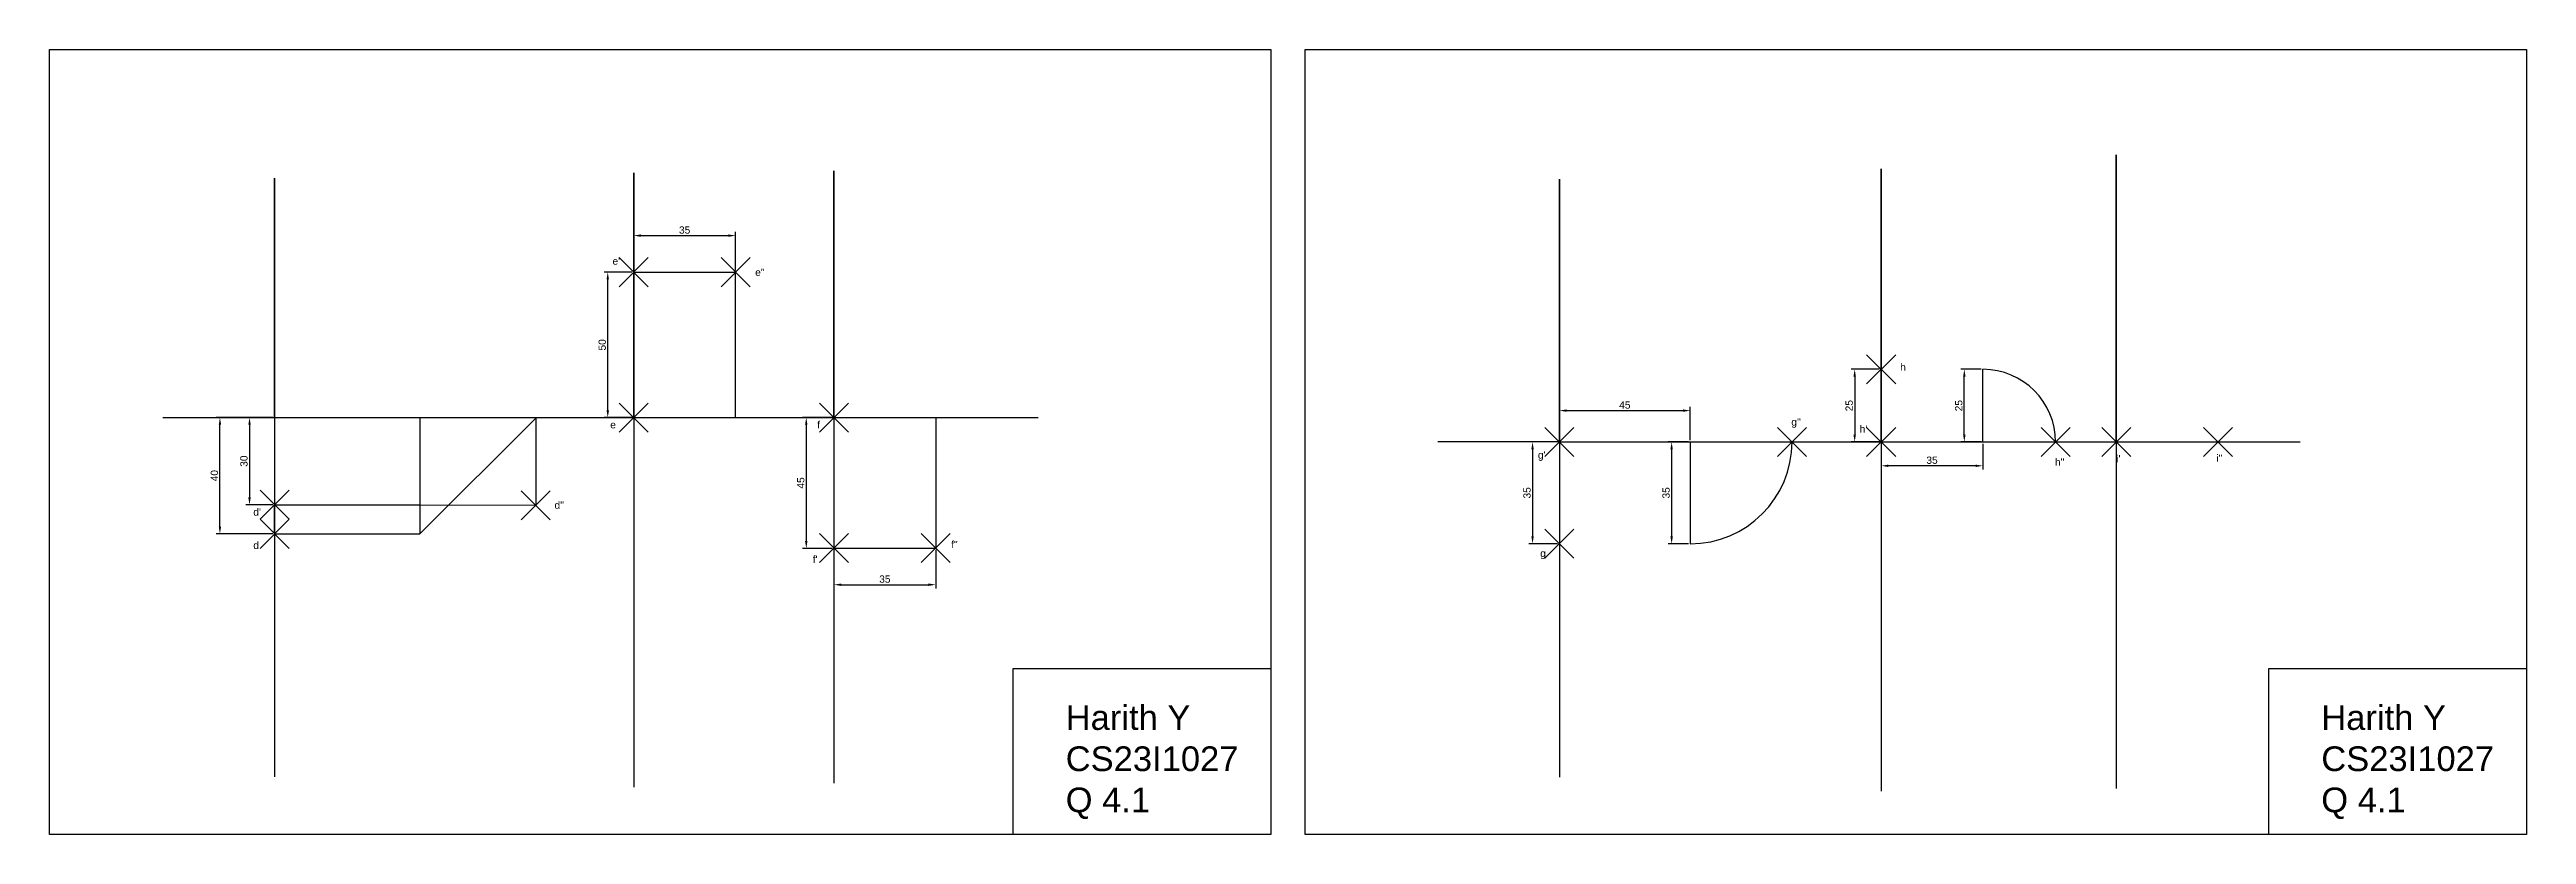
# Model space of a CAD drawing. Header units: millimetres. Extents: x 1623 to 2911, y 2027 to 2297.
# Drawn here: x 2059 to 2911, y 2027 to 2297 of the extents above; entities that cross this region are included whole.
import ezdxf

# ---------------------------------------------------------------- set-up
doc = ezdxf.new("R2010")
doc.units = ezdxf.units.MM
doc.header["$PDMODE"] = 3
doc.header["$PDSIZE"] = 5
doc.styles.get("Standard").update_dxf_attribs({"font": 'arial.ttf'})
doc.dimstyles.new('ISO-25', dxfattribs={"dimtxt": 2.5, "dimasz": 2.5, "dimexe": 1.25, "dimexo": 0.625, "dimtad": 1, "dimtxsty": 'Standard', "dimcen": 2.5, "dimadec": 0, "dimazin": 0, "dimtfac": 1, "dimtmove": 0, "dimatfit": 3, "dimfxl": 1, "dimarcsym": 0})

# ---------------------------------------------------------------- blocks, each defined once
blk = doc.blocks.new('*D22')
at = {"color": 0, "lineweight": -2, "transparency": 16777216}
for p, q in [((2135.72, 2170.58), (2126.49, 2170.58)), ((2127.74, 2168.08), (2127.74, 2143.08)), ((2135.72, 2140.58), (2126.49, 2140.58))]:
    blk.add_line(p, q, dxfattribs=at)
at = {"color": 0, "transparency": 16777216}
for points in [[(2127.32, 2168.08), (2128.15, 2168.08), (2127.74, 2170.58)], [(2127.32, 2143.08), (2128.15, 2143.08), (2127.74, 2140.58)]]:
    blk.add_solid(points, dxfattribs=at)
at = {"layer": 'Defpoints', "color": 0, "transparency": 16777216}
for p in [(2136.34, 2170.58), (2127.74, 2140.58), (2136.34, 2140.58)]:
    blk.add_point(p, dxfattribs=at)
at = {"color": 0, "transparency": 16777216, "insert": (2125.83, 2155.58), "char_height": 2.5, "attachment_point": 5, "rotation": 90}
blk.add_mtext('30', dxfattribs=at)
blk = doc.blocks.new('*D23')
at = {"color": 0, "lineweight": -2, "transparency": 16777216}
for p, q in [((2135.72, 2170.58), (2116.31, 2170.58)), ((2117.56, 2133.08), (2117.56, 2168.08)), ((2135.72, 2130.58), (2116.31, 2130.58))]:
    blk.add_line(p, q, dxfattribs=at)
at = {"color": 0, "transparency": 16777216}
for points in [[(2117.15, 2168.08), (2117.98, 2168.08), (2117.56, 2170.58)], [(2117.15, 2133.08), (2117.98, 2133.08), (2117.56, 2130.58)]]:
    blk.add_solid(points, dxfattribs=at)
at = {"layer": 'Defpoints', "color": 0, "transparency": 16777216}
for p in [(2117.56, 2170.58), (2136.34, 2170.58), (2136.34, 2130.58)]:
    blk.add_point(p, dxfattribs=at)
at = {"color": 0, "transparency": 16777216, "insert": (2115.66, 2150.58), "char_height": 2.5, "attachment_point": 5, "rotation": 90}
blk.add_mtext('40', dxfattribs=at)
blk = doc.blocks.new('*D29')
at = {"color": 0, "lineweight": -2, "transparency": 16777216}
for p, q in [((2259.87, 2221.21), (2259.87, 2234.41)), ((2262.37, 2233.16), (2292.37, 2233.16)), ((2294.87, 2221.21), (2294.87, 2234.41))]:
    blk.add_line(p, q, dxfattribs=at)
at = {"color": 0, "transparency": 16777216}
for points in [[(2262.37, 2233.58), (2262.37, 2232.74), (2259.87, 2233.16)], [(2292.37, 2233.58), (2292.37, 2232.74), (2294.87, 2233.16)]]:
    blk.add_solid(points, dxfattribs=at)
at = {"layer": 'Defpoints', "color": 0, "transparency": 16777216}
for p in [(2294.87, 2233.16), (2259.87, 2220.58), (2294.87, 2220.58)]:
    blk.add_point(p, dxfattribs=at)
at = {"color": 0, "transparency": 16777216, "insert": (2277.37, 2235.06), "char_height": 2.5, "attachment_point": 5}
blk.add_mtext('35', dxfattribs=at)
blk = doc.blocks.new('*D31')
at = {"color": 0, "lineweight": -2, "transparency": 16777216}
for p, q in [((2259.25, 2220.58), (2249.68, 2220.58)), ((2250.93, 2173.08), (2250.93, 2218.08)), ((2259.25, 2170.58), (2249.68, 2170.58))]:
    blk.add_line(p, q, dxfattribs=at)
at = {"color": 0, "transparency": 16777216}
for points in [[(2250.51, 2218.08), (2251.35, 2218.08), (2250.93, 2220.58)], [(2250.51, 2173.08), (2251.35, 2173.08), (2250.93, 2170.58)]]:
    blk.add_solid(points, dxfattribs=at)
at = {"layer": 'Defpoints', "color": 0, "transparency": 16777216}
for p in [(2250.93, 2220.58), (2259.87, 2220.58), (2259.87, 2170.58)]:
    blk.add_point(p, dxfattribs=at)
at = {"color": 0, "transparency": 16777216, "insert": (2249.03, 2195.58), "char_height": 2.5, "attachment_point": 5, "rotation": 90}
blk.add_mtext('50', dxfattribs=at)
blk = doc.blocks.new('*D32')
at = {"color": 0, "lineweight": -2, "transparency": 16777216}
for p, q in [((2328.72, 2125.04), (2328.72, 2111.83)), ((2363.72, 2125.04), (2363.72, 2111.83)), ((2331.22, 2113.08), (2361.22, 2113.08))]:
    blk.add_line(p, q, dxfattribs=at)
at = {"color": 0, "transparency": 16777216}
for points in [[(2331.22, 2113.5), (2331.22, 2112.67), (2328.72, 2113.08)], [(2361.22, 2113.5), (2361.22, 2112.67), (2363.72, 2113.08)]]:
    blk.add_solid(points, dxfattribs=at)
at = {"layer": 'Defpoints', "color": 0, "transparency": 16777216}
for p in [(2328.72, 2125.66), (2363.72, 2125.66), (2363.72, 2113.08)]:
    blk.add_point(p, dxfattribs=at)
at = {"color": 0, "transparency": 16777216, "insert": (2346.22, 2114.99), "char_height": 2.5, "attachment_point": 5}
blk.add_mtext('35', dxfattribs=at)
blk = doc.blocks.new('*D34')
at = {"color": 0, "lineweight": -2, "transparency": 16777216}
for p, q in [((2328.09, 2170.58), (2317.94, 2170.58)), ((2319.19, 2168.08), (2319.19, 2128.08)), ((2328.09, 2125.58), (2317.94, 2125.58))]:
    blk.add_line(p, q, dxfattribs=at)
at = {"color": 0, "transparency": 16777216}
for points in [[(2318.77, 2168.08), (2319.61, 2168.08), (2319.19, 2170.58)], [(2318.77, 2128.08), (2319.61, 2128.08), (2319.19, 2125.58)]]:
    blk.add_solid(points, dxfattribs=at)
at = {"layer": 'Defpoints', "color": 0, "transparency": 16777216}
for p in [(2328.72, 2170.58), (2319.19, 2125.58), (2328.72, 2125.58)]:
    blk.add_point(p, dxfattribs=at)
at = {"color": 0, "transparency": 16777216, "insert": (2317.3, 2148.08), "char_height": 2.5, "attachment_point": 5, "rotation": 90}
blk.add_mtext('45', dxfattribs=at)
blk = doc.blocks.new('*D37')
at = {"color": 0, "lineweight": -2, "transparency": 16777216}
for p, q in [((2577.55, 2162.17), (2567.7, 2162.17)), ((2568.95, 2159.67), (2568.95, 2129.67)), ((2577.55, 2127.17), (2567.7, 2127.17))]:
    blk.add_line(p, q, dxfattribs=at)
at = {"color": 0, "transparency": 16777216}
for points in [[(2568.53, 2159.67), (2569.37, 2159.67), (2568.95, 2162.17)], [(2568.53, 2129.67), (2569.37, 2129.67), (2568.95, 2127.17)]]:
    blk.add_solid(points, dxfattribs=at)
at = {"layer": 'Defpoints', "color": 0, "transparency": 16777216}
for p in [(2578.18, 2162.17), (2568.95, 2127.17), (2578.18, 2127.17)]:
    blk.add_point(p, dxfattribs=at)
at = {"color": 0, "transparency": 16777216, "insert": (2567.05, 2144.67), "char_height": 2.5, "attachment_point": 5, "rotation": 90}
blk.add_mtext('35', dxfattribs=at)
blk = doc.blocks.new('*D38')
at = {"color": 0, "lineweight": -2, "transparency": 16777216}
for p, q in [((2578.18, 2162.79), (2578.18, 2174.22)), ((2580.68, 2172.97), (2620.68, 2172.97)), ((2623.18, 2162.79), (2623.18, 2174.22))]:
    blk.add_line(p, q, dxfattribs=at)
at = {"color": 0, "transparency": 16777216}
for points in [[(2580.68, 2173.39), (2580.68, 2172.55), (2578.18, 2172.97)], [(2620.68, 2173.39), (2620.68, 2172.55), (2623.18, 2172.97)]]:
    blk.add_solid(points, dxfattribs=at)
at = {"layer": 'Defpoints', "color": 0, "transparency": 16777216}
for p in [(2623.18, 2172.97), (2578.18, 2162.17), (2623.18, 2162.17)]:
    blk.add_point(p, dxfattribs=at)
at = {"color": 0, "transparency": 16777216, "insert": (2600.68, 2174.87), "char_height": 2.5, "attachment_point": 5}
blk.add_mtext('45', dxfattribs=at)
blk = doc.blocks.new('*D40')
at = {"color": 0, "lineweight": -2, "transparency": 16777216}
for p, q in [((2622.55, 2162.17), (2615.53, 2162.17)), ((2616.78, 2159.67), (2616.78, 2129.67)), ((2622.55, 2127.17), (2615.53, 2127.17))]:
    blk.add_line(p, q, dxfattribs=at)
at = {"color": 0, "transparency": 16777216}
for points in [[(2616.36, 2159.67), (2617.19, 2159.67), (2616.78, 2162.17)], [(2616.36, 2129.67), (2617.19, 2129.67), (2616.78, 2127.17)]]:
    blk.add_solid(points, dxfattribs=at)
at = {"layer": 'Defpoints', "color": 0, "transparency": 16777216}
for p in [(2623.18, 2162.17), (2616.78, 2127.17), (2623.18, 2127.17)]:
    blk.add_point(p, dxfattribs=at)
at = {"color": 0, "transparency": 16777216, "insert": (2614.88, 2144.67), "char_height": 2.5, "attachment_point": 5, "rotation": 90}
blk.add_mtext('35', dxfattribs=at)
blk = doc.blocks.new('*D43')
at = {"color": 0, "lineweight": -2, "transparency": 16777216}
for p, q in [((2723.2, 2187.17), (2716.17, 2187.17)), ((2717.42, 2164.67), (2717.42, 2184.67)), ((2723.2, 2162.17), (2716.17, 2162.17))]:
    blk.add_line(p, q, dxfattribs=at)
at = {"color": 0, "transparency": 16777216}
for points in [[(2717.01, 2184.67), (2717.84, 2184.67), (2717.42, 2187.17)], [(2717.01, 2164.67), (2717.84, 2164.67), (2717.42, 2162.17)]]:
    blk.add_solid(points, dxfattribs=at)
at = {"layer": 'Defpoints', "color": 0, "transparency": 16777216}
for p in [(2717.42, 2187.17), (2723.82, 2187.17), (2723.82, 2162.17)]:
    blk.add_point(p, dxfattribs=at)
at = {"color": 0, "transparency": 16777216, "insert": (2715.52, 2174.67), "char_height": 2.5, "attachment_point": 5, "rotation": 90}
blk.add_mtext('25', dxfattribs=at)
blk = doc.blocks.new('*D45')
at = {"color": 0, "lineweight": -2, "transparency": 16777216}
for p, q in [((2688.2, 2187.17), (2678.48, 2187.17)), ((2679.73, 2184.67), (2679.73, 2164.67)), ((2688.2, 2162.17), (2678.48, 2162.17))]:
    blk.add_line(p, q, dxfattribs=at)
at = {"color": 0, "transparency": 16777216}
for points in [[(2679.31, 2184.67), (2680.14, 2184.67), (2679.73, 2187.17)], [(2679.31, 2164.67), (2680.14, 2164.67), (2679.73, 2162.17)]]:
    blk.add_solid(points, dxfattribs=at)
at = {"layer": 'Defpoints', "color": 0, "transparency": 16777216}
for p in [(2688.82, 2187.17), (2679.73, 2162.17), (2688.82, 2162.17)]:
    blk.add_point(p, dxfattribs=at)
at = {"color": 0, "transparency": 16777216, "insert": (2677.83, 2174.67), "char_height": 2.5, "attachment_point": 5, "rotation": 90}
blk.add_mtext('25', dxfattribs=at)
blk = doc.blocks.new('*D46')
at = {"color": 0, "lineweight": -2, "transparency": 16777216}
for p, q in [((2688.82, 2161.54), (2688.82, 2152.73)), ((2723.82, 2161.54), (2723.82, 2152.73)), ((2721.32, 2153.98), (2691.32, 2153.98))]:
    blk.add_line(p, q, dxfattribs=at)
at = {"color": 0, "transparency": 16777216}
for points in [[(2691.32, 2154.4), (2691.32, 2153.57), (2688.82, 2153.98)], [(2721.32, 2154.4), (2721.32, 2153.57), (2723.82, 2153.98)]]:
    blk.add_solid(points, dxfattribs=at)
at = {"layer": 'Defpoints', "color": 0, "transparency": 16777216}
for p in [(2688.82, 2162.17), (2723.82, 2162.17), (2688.82, 2153.98)]:
    blk.add_point(p, dxfattribs=at)
at = {"color": 0, "transparency": 16777216, "insert": (2706.32, 2155.89), "char_height": 2.5, "attachment_point": 5}
blk.add_mtext('35', dxfattribs=at)

msp = doc.modelspace()

# ---------------------------------------------------------------- linework, layer by layer
for p, q in [((2769.675, 2162.169), (2769.675, 2260.91)), ((2769.675, 2260.91), (2769.675, 2042.939)), ((2136.344, 2170.58), (2136.344, 2252.957)), ((2136.344, 2252.957), (2136.344, 2046.963)), ((2259.87, 2170.58), (2259.87, 2254.764)), ((2259.87, 2254.764), (2259.87, 2043.429)), ((2328.716, 2170.58), (2328.716, 2255.471)), ((2328.716, 2255.471), (2328.716, 2044.842)), ((2578.179, 2162.169), (2578.179, 2252.561)), ((2578.179, 2252.561), (2578.179, 2046.894)), ((2688.824, 2162.169), (2688.824, 2256.076)), ((2688.824, 2256.076), (2688.824, 2042.06)), ((2294.87, 2170.58), (2294.87, 2220.58)), ((2723.824, 2162.169), (2723.824, 2187.169)), ((2097.904, 2170.58), (2398.897, 2170.58)), ((2136.344, 2170.58), (2136.344, 2140.58)), ((2186.344, 2170.58), (2186.344, 2130.58)), ((2186.344, 2170.58), (2226.17, 2170.58)), ((2186.344, 2130.58), (2226.17, 2170.407)), ((2226.17, 2170.407), (2226.17, 2140.407)), ((2578.179, 2162.169), (2536.347, 2162.169)), ((2578.179, 2162.169), (2748.824, 2162.169)), ((2623.179, 2162.169), (2623.179, 2127.169)), ((2748.824, 2162.169), (2832.866, 2162.169)), ((2136.344, 2130.58), (2186.344, 2130.58))]:
    msp.add_line(p, q)
at = {"lineweight": 30}
for p, q in [((2259.87, 2170.58), (2259.87, 2220.58)), ((2259.87, 2220.58), (2294.87, 2220.58)), ((2688.824, 2162.169), (2688.824, 2187.169)), ((2328.716, 2170.58), (2328.716, 2125.58)), ((2363.716, 2170.58), (2363.716, 2125.58)), ((2578.179, 2162.169), (2578.179, 2127.169)), ((2578.179, 2162.169), (2658.179, 2162.169)), ((2688.824, 2162.169), (2748.824, 2162.169)), ((2769.675, 2162.169), (2804.675, 2162.169)), ((2136.344, 2140.58), (2186.344, 2140.58)), ((2136.344, 2130.58), (2136.344, 2140.58)), ((2186.344, 2140.58), (2226.17, 2140.407)), ((2328.716, 2125.663), (2363.716, 2125.663))]:
    msp.add_line(p, q, dxfattribs=at)
for points in [[(2058.965, 2297.169), (2478.965, 2297.169), (2478.965, 2027.169), (2058.965, 2027.169)], [(2490.737, 2297.169), (2910.737, 2297.169), (2910.737, 2027.169), (2490.737, 2027.169)], [(2478.965, 2027.169), (2390.332, 2027.169), (2390.332, 2084.281), (2478.965, 2084.281)], [(2910.737, 2027.169), (2822.105, 2027.169), (2822.105, 2084.281), (2910.737, 2084.281)]]:
    msp.add_lwpolyline(points, close=True)
for centre, radius, start, end in [((2723.824, 2162.169), 25, 0, 90), ((2623.179, 2162.169), 35, 270, 0)]:
    msp.add_arc(centre, radius, start, end)
for p in [(2259.87, 2220.58), (2294.87, 2220.58), (2259.87, 2170.58), (2328.716, 2170.58), (2136.344, 2140.58), (2226.17, 2140.407), (2136.344, 2130.58), (2328.716, 2125.663), (2363.716, 2125.663)]:
    msp.add_point(p)
for p in [(2688.824, 2187.169), (2578.179, 2162.169), (2658.179, 2162.169), (2688.824, 2162.169), (2748.824, 2162.169), (2769.675, 2162.169), (2769.675, 2162.169), (2804.675, 2162.169), (2578.179, 2127.169)]:
    msp.add_point(p, dxfattribs=at)

# ---------------------------------------------------------------- texts
for s, width, gutter_width, insert, char_height, attachment_point in [("e'", 5.25956, 12.5, (2252.566, 2225.638), 2.5, 1), ("e''", 5.25956, 12.5, (2301.615, 2221.795), 2.5, 1), ('h', 5.25956, 12.5, (2695.373, 2189.21), 2.5, 1), ('e', 5.25956, 12.5, (2251.784, 2169.346), 2.5, 1), ('f', 5.25956, 12.5, (2322.941, 2169.346), 2.5, 1), ("g''", 5.25956, 12.5, (2657.939, 2170.307), 2.5, 1), ("h'", 5.25956, 12.5, (2681.44, 2165.404), 2.5, 7), ('i', 5.25956, 12.5, (2769.34, 2169.764), 2.5, 1), ("g'", 5.25956, 12.5, (2570.796, 2158.934), 2.5, 1), ("h''", 5.25956, 12.5, (2748.584, 2154.03), 2.5, 7), ("i'", 5.25956, 12.5, (2769.675, 2157.697), 2.5, 1), ("i''", 5.25956, 12.5, (2804.065, 2157.864), 2.5, 1), ("d'", 5.25956, 12.5, (2129.04, 2139.36), 2.5, 1), ("d''", 5.25956, 12.5, (2232.624, 2141.71), 2.5, 1), ('d', 5.25956, 12.5, (2129.04, 2127.893), 2.5, 1), ("f'", 5.25956, 12.5, (2321.413, 2120.605), 2.5, 7), ("f''", 5.25956, 12.5, (2368.976, 2125.663), 2.5, 7), ('g', 5.25956, 12.5, (2571.587, 2125.127), 2.5, 1), ('Harith Y\\PCS23I1027\\PQ 4.1', 397.62487, 42.502, (2408.404, 2071.643), 8.5003, 1), ('Harith Y\\PCS23I1027\\PQ 4.1', 397.62487, 42.502, (2840.176, 2071.643), 8.5003, 1)]:
    msp.add_mtext_dynamic_manual_height_columns(s, width=width, gutter_width=gutter_width, heights=[0], dxfattribs=dict(insert=insert, char_height=char_height, attachment_point=attachment_point))

# ---------------------------------------------------------------- dimensions: what is measured, and where the dimension line sits
for base, p1, p2, picture, middle in [((2294.87, 2233.16), (2259.87, 2220.58), (2294.87, 2220.58), '*D29', (2277.37, 2235.063)), ((2623.179, 2172.971), (2578.179, 2162.169), (2623.179, 2162.169), '*D38', (2600.679, 2174.867)), ((2688.824, 2153.984), (2723.824, 2162.169), (2688.824, 2162.169), '*D46', (2706.324, 2155.887)), ((2363.716, 2113.083), (2328.716, 2125.663), (2363.716, 2125.663), '*D32', (2346.216, 2114.985))]:
    dim = msp.add_linear_dim(base=base, p1=p1, p2=p2, dimstyle='ISO-25')
    dim.commit()
    dim.dimension.update_dxf_attribs({"geometry": picture, "text_midpoint": middle})
for base, p1, p2, angle, picture, middle in [((2250.929, 2220.58), (2259.87, 2170.58), (2259.87, 2220.58), 90, '*D31', (2249.028, 2195.58)), ((2679.727, 2162.169), (2688.824, 2187.169), (2688.824, 2162.169), 90, '*D45', (2677.826, 2174.669)), ((2717.422, 2187.169), (2723.824, 2162.169), (2723.824, 2187.169), 270, '*D43', (2715.521, 2174.669)), ((2117.563, 2170.58), (2136.344, 2130.58), (2136.344, 2170.58), 90, '*D23', (2115.661, 2150.58)), ((2127.736, 2140.58), (2136.344, 2170.58), (2136.344, 2140.58), 90, '*D22', (2125.833, 2155.58)), ((2319.191, 2125.58), (2328.716, 2170.58), (2328.716, 2125.58), 90, '*D34', (2317.295, 2148.08)), ((2568.95, 2127.169), (2578.179, 2162.169), (2578.179, 2127.169), 90, '*D37', (2567.048, 2144.669)), ((2616.778, 2127.169), (2623.179, 2162.169), (2623.179, 2127.169), 90, '*D40', (2614.876, 2144.669))]:
    dim = msp.add_linear_dim(base=base, p1=p1, p2=p2, angle=angle, dimstyle='ISO-25')
    dim.commit()
    dim.dimension.update_dxf_attribs({"geometry": picture, "text_midpoint": middle})

doc.saveas('drawing.dxf')
